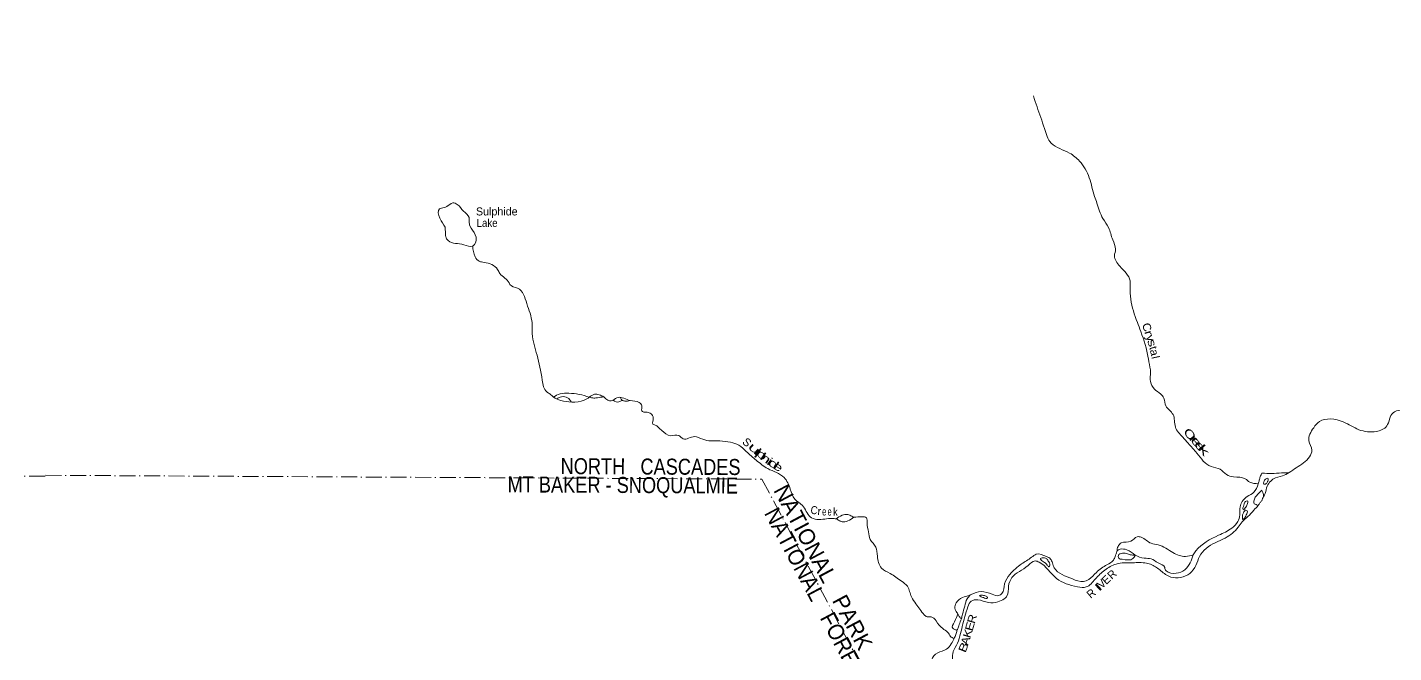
# Model space of a CAD drawing. Header units: feet. Extents: x -244583 to 4, y 367440 to 553773.
# Drawn here: x -152579 to -118425, y 469520 to 485155 of the extents above; entities that cross this region are included whole.
import ezdxf
from ezdxf.enums import TextEntityAlignment as Align

# ---------------------------------------------------------------- set-up
doc = ezdxf.new("R2010")
doc.units = ezdxf.units.FT
doc.header["$LTSCALE"] = 80
doc.linetypes.add('DOT_DASHED', pattern=[7.7, 5, -1.2, 0.3, -1.2])
doc.layers.add('39', color=7, linetype='Continuous', lineweight=13)
doc.layers.add('44', color=7, linetype='DOT_DASHED', lineweight=13)
doc.layers.add('41', color=7, linetype='Continuous')

msp = doc.modelspace()

# ---------------------------------------------------------------- linework, layer by layer
at = {"layer": '39'}
for points in [[(-120325.73, 495145.78), (-120455.39, 494824.04), (-120403.15, 494360.68), (-120259.68, 494208.94), (-120189.05, 494010.64), (-120092.14, 493796.17), (-120037.67, 493607.99), (-119908.49, 493272.11), (-119781.43, 492806.73), (-119591.97, 491932.63), (-119569.91, 491687.79), (-119436.66, 491386.31), (-119303.59, 490837.97), (-119281.48, 490655.86), (-119196.77, 490338.19), (-119116.03, 490139.9), (-118636.92, 489901.17), (-118493.52, 489660.39), (-118580.61, 489472.21), (-118605.08, 489195), (-118485.92, 488994.69), (-118453.79, 488672.96), (-118199.14, 488460.52), (-117871.76, 488150.96), (-117388.79, 487671.44), (-117057.42, 487278.92), (-116996.86, 487135.27), (-116750.29, 486930.92), (-116483.53, 486696.22), (-115998.3, 486532.36), (-115828.57, 486342.17), (-115675.14, 485975.94), (-115440.68, 485812.06), (-115262.77, 485749.35), (-115026.26, 485613.79), (-114791.73, 485540.97), (-114601.74, 485393.27), (-114215.59, 485255.71), (-113958.95, 484998.75), (-113759.12, 484492.91), (-113650.02, 484345.21), (-113360.96, 484179.31), (-112800.94, 483977.01), (-112384.49, 483782.79), (-112198.59, 483586.53), (-112204.89, 483264.8), (-112144.42, 482987.6), (-111849.37, 482716.48), (-111655.34, 482568.78), (-111362.22, 482419.07)], [(-127431.46, 483440.83), (-127340.37, 483165.02), (-127154.06, 482625.51), (-126986.75, 482260.11), (-126525.34, 482009.85), (-126279.99, 481811.78), (-126034.17, 481393.2), (-125903.97, 480926.93), (-125842.46, 480758.56), (-125693.49, 480373.07), (-125551.48, 480147.46), (-125448.47, 479841.21), (-125377.29, 479610.06), (-125404.75, 479444.38), (-125269.08, 479180.37), (-125014.8, 478814.32), (-125011.81, 478664.6), (-124997.8, 478357), (-124831.99, 477779.2), (-124746.63, 477549.96), (-124561.16, 476891.1), (-124543.69, 476787.79), (-124503.03, 476530.57), (-124504.69, 476295.91), (-124406.89, 476111.08), (-124252.02, 475988.54), (-124167.8, 475884.74), (-124118.61, 475690.16), (-123940.13, 475474.39), (-123881.67, 475160.38), (-123695.35, 474908.13), (-123560.9, 474757.42), (-123342.22, 474504.93), (-122990.61, 474174.57), (-122762.55, 474104.08), (-122605.7, 473975.45), (-122426.1, 473917.46), (-122137.22, 473868.77), (-122020.52, 473782.93), (-121809.15, 473743.83)], [(-142138.46, 480160.58), (-142264.28, 480386.08), (-142278.85, 480614.78), (-142224.09, 480636.63), (-142094.39, 480672.07), (-141946.08, 480766.04), (-141831.07, 480726.74), (-141676.5, 480561.71), (-141538.09, 480398.84), (-141534.83, 480287.55), (-141517.3, 480192.34), (-141381.33, 479970.81), (-141401.28, 479724.15), (-141450.12, 479682.04), (-141664.24, 479720.06), (-142059.94, 479822.15), (-142121.94, 479921.74), (-142129.36, 480016.88), (-142138.46, 480160.58)], [(-141446.34, 479682.18), (-141387.25, 479418.58), (-141280.86, 479304.49), (-141159.69, 479279.3), (-140823.18, 479100.78), (-140767.25, 479001.23), (-140534.3, 478764.82), (-140514.36, 478724.21), (-140328.91, 478635.83), (-140095, 478249.71), (-139962.89, 477767.24), (-139956.7, 477498.14), (-139839.15, 476959.14), (-139708.03, 476337.1), (-139594.85, 476038.87), (-139516.33, 475987.7), (-139429.92, 475908.16)], [(-115466.73, 476680.32), (-115799.35, 476514.36), (-116025.99, 476309.98), (-116230.53, 475907.3), (-116349.9, 475828.38), (-116596.57, 475897.16), (-116952.47, 475925.46), (-117255.91, 475781.77), (-117569.53, 475559.17), (-117844.57, 475538.91), (-118259.11, 475583.4), (-118441.16, 475518.64), (-118599.13, 475188.8), (-118860.11, 475051.19), (-119292.84, 475095.67), (-119687.04, 475289.89), (-120283.61, 475295.92), (-120425.28, 475144.15), (-120544.83, 474820.39), (-120472.2, 474585.68), (-120528.94, 474415.71), (-120858.77, 474144.54), (-121036.82, 474021.1)], [(-139429.92, 475908.16), (-139263.49, 475989.85), (-139042.92, 476006.41), (-138784.23, 475978.17), (-138531.91, 475907.49)], [(-139429.92, 475908.16), (-139244.44, 475823.82), (-138971.65, 475787.39), (-138659.88, 475829.55), (-138531.91, 475907.49)], [(-139346.19, 475870.09), (-139225.57, 475918.76), (-139074.05, 475893.35), (-138985.55, 475787.64)], [(-138533.78, 475906.35), (-138403.98, 475979.36), (-138286.75, 475968.37), (-138168.59, 475913.89)], [(-138169.82, 475914.89), (-138327.72, 475893.82), (-138416.77, 475886.4), (-138531.78, 475907.47)], [(-138169.82, 475914.89), (-138069.26, 475833.22), (-137986.46, 475816.41), (-137938.29, 475830.46)], [(-137939.84, 475830.22), (-137813.93, 475902.11), (-137670.48, 475880.8), (-137509.1, 475820.93)], [(-137939.04, 475830.68), (-137792.49, 475788.66), (-137717.41, 475822.49), (-137642.67, 475809.79), (-137510.73, 475821.54)], [(-137681.05, 475815.25), (-137709.25, 475832.54), (-137721.33, 475840.72), (-137761.7, 475910.29)], [(-137509.1, 475820.93), (-137286.94, 475774.75), (-137216.74, 475691.28), (-137219.67, 475563.86), (-137086.4, 475532.51)], [(-137086.4, 475532.51), (-136989.6, 475491.33), (-136931.68, 475387.72), (-136940.84, 475236.06), (-136862.21, 475201.08), (-136795.9, 475139.9), (-136719.47, 475078.63), (-136501.99, 474943.48), (-136297.66, 474950.04), (-136184.98, 474868.28), (-135903.44, 474924.83), (-135697.64, 474854.51), (-135271.15, 474814.9), (-135002.39, 474780.51), (-134790.54, 474708.12), (-134607.58, 474553), (-134358.35, 474330.62), (-134068.57, 474122.11), (-133663.94, 473898.4), (-133507.31, 473611.14), (-133394.19, 473358.69), (-133202.76, 473202), (-133011.21, 472914.54), (-132643.49, 472859.18), (-132469.43, 472876.08), (-132358.73, 472865.77)], [(-121809.15, 473743.83), (-121921.16, 473531.33), (-122085.77, 473421.3), (-122210, 473300.85), (-122261.5, 473167.72), (-122271.03, 472963.47), (-122320.76, 472795.93), (-122473.61, 472631.19), (-122800.47, 472457.64), (-123369.54, 472067.43), (-123406.31, 472017.13), (-123434.99, 471964.74)], [(-121717.56, 474009.25), (-121760.66, 473920.56), (-121785.55, 473831.74), (-121809.15, 473743.83)], [(-121037.26, 474021.08), (-121202.71, 473942.17), (-121429.25, 473869.31), (-121500.08, 473808.6), (-121585.1, 473687.19), (-121637.82, 473501.03), (-121676.3, 473424.14), (-121722.61, 473317.45)], [(-121718.2, 474007.93), (-121475.67, 473998.81), (-121228.94, 474012.99), (-121036.82, 474021.1)], [(-121580.98, 473796.46), (-121625.51, 473735.75), (-121670, 473735.75), (-121669.96, 473790.38), (-121625.42, 473861.2), (-121574.85, 473879.42), (-121564.78, 473822.76), (-121580.98, 473796.46)], [(-121719.23, 473582.41), (-121824.43, 473482.05), (-121920.71, 473308.8), (-121911.07, 473241.97), (-121862.68, 473221.37), (-121816.02, 473194.73)], [(-121677.38, 473424.18), (-121692.6, 473520.97), (-121714.62, 473559.71), (-121719.23, 473582.41)], [(-121812.17, 473198.89), (-121918.25, 473084.23), (-122073.12, 472921.52), (-122209.55, 472791.05), (-122315.69, 472654.28), (-122456.28, 472507.66), (-122639.17, 472385.63), (-123114.27, 472128.22), (-123275.47, 471927.13), (-123370.11, 471701.27), (-123521.18, 471502.12), (-123752.47, 471400.69), (-123997.13, 471410.61), (-124244.81, 471566.22), (-124468.26, 471715.57), (-124605.5, 471757.06), (-124949.25, 471769.75), (-125366.13, 471736.47), (-125646.32, 471584.82), (-125884.54, 471360.03), (-126108.41, 471163.46), (-126330.86, 471169.17), (-126853.23, 471377.41), (-127289.26, 471783.26), (-127386.14, 471812.3), (-127564.93, 471698.33), (-127967.53, 471395.88), (-128051.97, 471182.08), (-128092.15, 470933.55), (-128159.35, 470869.32), (-128317.67, 470789.58), (-128552.41, 470773.14), (-128822.94, 470841.93), (-128982.96, 470808.73), (-129066.88, 470667.75), (-129207.88, 470177.22), (-129354.82, 469704.94), (-129447.33, 469493.22), (-129450.35, 469351.64), (-129485.8, 469200.18), (-129639.61, 468899.9), (-129846.22, 468569.68), (-129975.02, 468374.42), (-130190.01, 468291.06), (-130425.07, 468228.09), (-130595.64, 468132.27), (-130734.84, 467896.62), (-130787.34, 467621.88), (-130767.72, 467536.77), (-130564.42, 467397.68), (-130527.12, 467237.59), (-130567.6, 466946.58), (-130732.89, 466739.45), (-130907.13, 466698.27), (-131164.59, 466613.21), (-131416.82, 466410.78), (-131458.4, 466251.28), (-131572.02, 465914.29), (-131709.29, 465664.47), (-131937.92, 465366.78), (-132216.51, 465154.43), (-132394.36, 465173.97), (-132584.4, 465185.51), (-132651.9, 465078.8), (-132748.5, 464861.04), (-132696.63, 464759.5), (-132460.1, 464456.3), (-132372.89, 464204.79), (-132328.71, 463872.69), (-132321.26, 463496.36)], [(-122201.06, 472847.63), (-122202.23, 472969.02), (-122167.36, 473037.54), (-122120.5, 473085.74), (-122086.27, 473063.23), (-122111.26, 472962.27), (-122133.89, 472907.82), (-122201.06, 472847.63)], [(-122166.99, 473090.14), (-122105.64, 473184.76), (-122072.67, 473271.5), (-122072.41, 473307.91), (-122114.88, 473308.23), (-122159.83, 473243.83), (-122182.57, 473175.22), (-122195.13, 473114.62), (-122166.99, 473090.14)], [(-121722.61, 473317.45), (-121769.34, 473263.16), (-121812.27, 473198.74)], [(-132361.09, 472865.99), (-132214.03, 472955.09), (-132072.33, 472972.23), (-131973.5, 472933.06), (-131917.07, 472904.31)], [(-131917.07, 472904.31), (-132069.4, 472814.42), (-132213.15, 472793.24), (-132279.7, 472820.04), (-132358.73, 472865.77)], [(-131917.07, 472904.31), (-131716.75, 472916.97), (-131605.7, 472889.84), (-131588.37, 472766.3), (-131553.56, 472539.47), (-131508.36, 472353.01), (-131372.17, 472161.83), (-131331.3, 471934.95), (-131226.22, 471634.76), (-131008.74, 471499.61), (-130730.97, 471309.39), (-130582.22, 471178.8), (-130476.9, 470913), (-130366.85, 470744.26), (-130158.44, 470469.59), (-130088.02, 470418.49), (-129986.91, 470415.71), (-129864.24, 470315.66), (-129697.73, 470122.23), (-129575, 470030.27), (-129502.91, 469928.58), (-129413.24, 469869.55)], [(-123435.18, 471964.27), (-123627.41, 471925.73), (-123942.26, 472021.15), (-124308.99, 472216.08), (-124490.74, 472255.88), (-124736.44, 472405.4), (-124833.41, 472420.29), (-124996.01, 472308.22), (-125234.99, 472263.49), (-125314.48, 472177.09), (-125343.71, 472047.84)], [(-125343.71, 472047.84), (-125387.04, 471926.78), (-125430.16, 471834.05), (-125592.78, 471719.96), (-125855.04, 471527.72), (-126048.42, 471353.17), (-126182.29, 471299.55), (-126452.87, 471362.27), (-126908, 471640.81), (-126957.68, 471766.61), (-126999.49, 471859.98), (-127104.22, 471923.48), (-127358.65, 471982.03), (-127476.49, 471906.04), (-127728.48, 471738), (-128019.55, 471477.19), (-128150.67, 471239.46), (-128221.13, 470999.25), (-128296.33, 470947.22), (-128457.92, 470978.78), (-128736.56, 471045.6), (-128985.84, 470974.64), (-129026.44, 470952.69)], [(-124887.25, 471957.43), (-125092.59, 472092.49), (-125262.38, 472107.92), (-125306.99, 472092.07), (-125345, 472044.25)], [(-124883.09, 471956.07), (-124944.49, 471870.87), (-125213.6, 471854.68), (-125296.34, 471881.6), (-125293.67, 471972.61), (-125240.88, 472002.56), (-125105.4, 471997.5), (-125010.54, 471968.47), (-124888.78, 471958.44)], [(-127151.78, 471776.16), (-127246.32, 471849.69), (-127254.25, 471872.01), (-127209.63, 471889.88), (-127110.63, 471874.97), (-127060.51, 471811.89), (-127022.83, 471706.41), (-127043.32, 471668.12), (-127085.49, 471710.92), (-127151.78, 471776.16)], [(-123434.99, 471964.74), (-123513.23, 471769.1), (-123645.93, 471594.09), (-123860.96, 471504.67), (-124113.32, 471569.28), (-124137.36, 471601.83), (-124149.17, 471648.44), (-124314.17, 471769.04), (-124487.44, 471863.39), (-124659.22, 471882.89), (-124887.25, 471957.43)], [(-129026.44, 470952.69), (-129204.83, 470895.36), (-129359.48, 470763.01), (-129392.77, 470631.76), (-129370.97, 470568.88), (-129316.94, 470485.54)], [(-129022.24, 470954.96), (-129087.73, 470866.16), (-129147.65, 470686.57), (-129201.68, 470482.65), (-129230.82, 470365.53)], [(-128680.97, 470897.51), (-128759.62, 470930.46), (-128775.7, 470944.74), (-128755.39, 470956.73), (-128652.32, 470945.84), (-128583.79, 470910.94), (-128579.94, 470884.61), (-128616.43, 470872.75), (-128680.97, 470897.51)], [(-129320.7, 470491.33), (-129403.27, 470289.95), (-129444.85, 470130.45), (-129408.59, 470109.95), (-129342.11, 470080.91)], [(-129230.82, 470365.53), (-129286.44, 470222.32), (-129305.04, 470165.81), (-129342.05, 470081.13)], [(-129316.94, 470485.54), (-129282.98, 470426.62), (-129230.87, 470365.39)], [(-129342.05, 470081.13), (-129369.11, 469972.09), (-129412.3, 469871.26)], [(-129412.3, 469871.26), (-129484.01, 469740.3), (-129602.26, 469607.67), (-129823.36, 469516.27), (-129970.24, 469339.35), (-129958.8, 469240.14), (-129896.65, 469162.8), (-129834.59, 469071.3), (-129819.4, 468931.6), (-129870.99, 468786.33), (-129987.7, 468584.9), (-130115.98, 468462.46), (-130397.52, 468405.91), (-130719.76, 468313.24), (-130977.31, 468216.05), (-131054.8, 468127.62), (-131031.35, 468010.11), (-131000.18, 467841.96), (-130975.19, 467657.68), (-130887.08, 467531.6), (-130696.64, 467291.46), (-130647.33, 467113.06), (-130648.07, 467007.87), (-130731.57, 466927.58), (-131046.23, 466762.03), (-131297.63, 466676.93), (-131492.2, 466619.72), (-131584.36, 466458.57), (-131697.03, 466255.09), (-131828.46, 465974.88), (-131877.42, 465914.56)]]:
    msp.add_spline(points, degree=3, dxfattribs=at)
at = {"layer": '44'}
msp.add_line((-152137.57, 473934.91), (-155250.22, 473945.64), dxfattribs=at)
msp.add_lwpolyline([(-152126.62, 473954.58), (-134217.52, 473858.3), (-131337.56, 468451.24), (-131504.44, 459899.83)], dxfattribs=at)

# ---------------------------------------------------------------- texts
at = {"layer": '41'}
msp.add_text('Sulphide', height=200, dxfattribs=at).set_placement((-141365.23, 480451.88))
at = {"layer": '41', "width": 0.9}
msp.add_text('Lake', height=200, dxfattribs=at).set_placement((-141347.83, 480164.6))
at = {"layer": '41'}
for s, rotation, width, p in [('C', 290.224, 1.1, (-124685.63, 477623.24)), ('y', 287.75, 1.2, (-124595.69, 477356.88)), ('r', 287.75, 1.3, (-124642.06, 477485.72)), ('s', 287.75, 1.35, (-124561.64, 477234.48)), ('a', 282.17, 1.1, (-124503.88, 477004.97)), ('C', 308.694, 1.55, (-123606.19, 474924.78)), ('r', 311.686, 2.1, (-123500.55, 474809.93)), ('e', 310.953, 1.85, (-123428.84, 474722.84)), ('e', 310.838, 1.85, (-123340.24, 474620.76)), ('u', 319.072, 2, (-134470.63, 474549.05)), ('p', 321.445, 1.9, (-134287.38, 474398.54)), ('l', 319.445, 1.65, (-134375.93, 474464.75)), ('h', 324.664, 1.75, (-134182.74, 474302.15)), ('i', 324.664, 1.5, (-134076.84, 474220.74)), ('k', 310.838, 2.1, (-123251.68, 474520.48)), ('d', 325.85, 1.8, (-133982.93, 474160.69)), ('e', 327.537, 1.55, (-133865.22, 474086.12)), ('C', 351.423, 0.9, (-132926.62, 472985.03)), ('e', 0.48, 0.7, (-132659.67, 472949.09)), ('e', 359.679, 0.7, (-132525.37, 472947.39)), ('k', 359.679, 0.85, (-132379.62, 472945.2)), ('I', 42.772, 2.25, (-125741.07, 471086.27)), ('R', 73.888, 1.15, (-128869.29, 470340.42)), ('K', 72.897, 1.2, (-128978.28, 469971.35)), ('E', 73.888, 1.3, (-128923.25, 470153.57)), ('B', 68.298, 1.4, (-129086.38, 469617.87)), ('A', 72.538, 1.15, (-129033.74, 469788.95))]:
    msp.add_text(s, height=200, rotation=rotation, dxfattribs=dict(at, width=width)).set_placement(p, align=Align.CENTER)
for s, rotation, p in [('t', 285.209, (-124529.66, 477114.75)), ('l', 282.17, (-124475.63, 476883.25)), ('S', 318.657, (-134657.46, 474705.72)), ('r', 355.753, (-132789.03, 472957.81)), ('V', 43.576, (-125659.25, 471167.48)), ('E', 43.102, (-125544.1, 471271.73)), ('R', 43.252, (-125398, 471404.67)), ('R', 39.807, (-125923.54, 470925.16))]:
    msp.add_text(s, height=200, rotation=rotation, dxfattribs=at).set_placement(p, align=Align.CENTER)
at = {"layer": '44'}
for s, rotation, width, p in [('NORTH   CASCADES', 359.692, 0.85, (-139249.71, 473985.35)), ('MT BAKER - SNOQUALMIE', 359.692, 0.85, (-140576.24, 473528.78)), ('NATIONAL   FOREST', 298.041, 0.95, (-134170.6, 473008.68))]:
    msp.add_text(s, height=400, rotation=rotation, dxfattribs=dict(at, width=width)).set_placement(p)
msp.add_text('NATIONAL   PARK', height=400, rotation=298.041, dxfattribs=at).set_placement((-133937.85, 473582.48))

doc.saveas('drawing.dxf')
